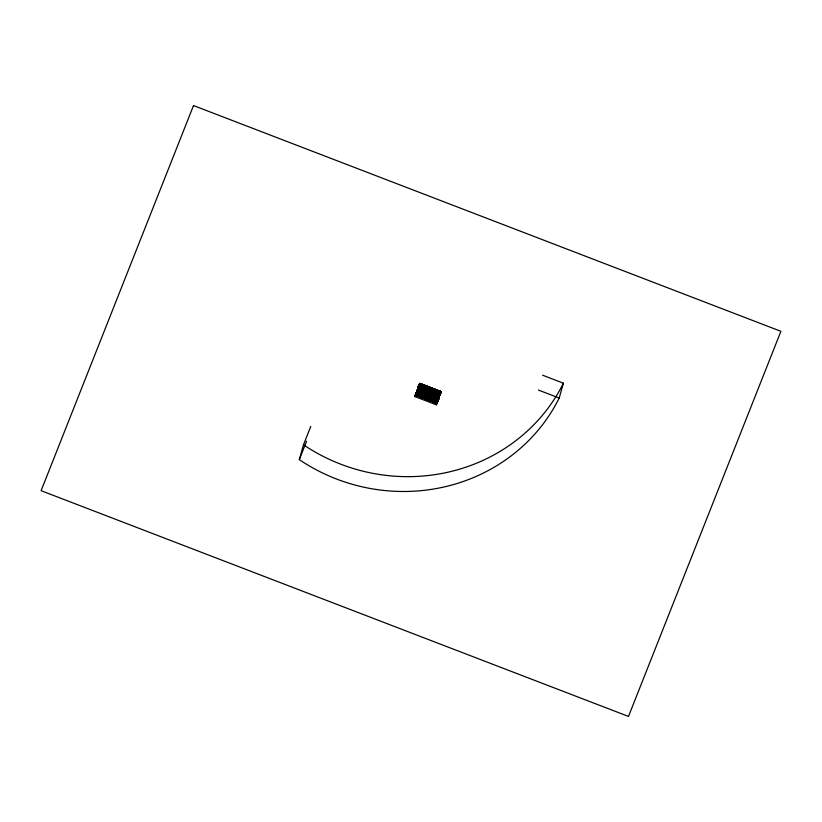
<?xml version="1.0" encoding="UTF-8"?>
<svg xmlns="http://www.w3.org/2000/svg" width="822" height="822" viewBox="0 0 822 822"><rect width="100%" height="100%" fill="white"/><g stroke="black" fill="none" stroke-linecap="round" stroke-linejoin="round"><path stroke-width="1.23" d="M418.244 386.576L417.042 391.817M418.408 386.299L420.052 383.442L419.898 384.696M418.645 385.631L416.353 395.567L418.891 390.09M418.881 385.241C419.888 384.521 414.011 399.03 416.189 392.793M419.004 384.881L419.878 383.371L417.494 395.197M418.634 387.85L419.241 384.213M419.405 383.936L419.703 383.309L419.292 386.114M419.508 383.782L417.052 395.834L419.765 390.419M419.199 386.412L418.121 391.406M419.795 384.994L417.401 395.968L417.72 395.31M419.765 387.398L420.402 383.576L418.388 387.193M420.268 386.278L419.395 389.494M420.371 385.97L420.751 383.71L420.278 384.624M420.874 384.85L419.744 389.628M420.967 384.552L421.1 383.843L418.901 387.398M420.679 387.511L420.093 389.762M420.843 387.254L421.45 383.977L419.251 387.532M420.905 388.714L421.285 386.093M421.439 385.837L421.799 384.11L420.176 386.792M421.08 388.785L421.974 384.172L419.775 387.737M421.254 388.847L421.943 384.717M421.635 387.347L419.754 396.07M421.737 387.049L422.148 384.244L421.306 385.569M421.604 388.981L422.323 384.306L420.124 387.871M422.333 385.631L422.498 384.377L420.299 387.933M422.21 388.333L422.837 384.511L420.823 388.138M422.714 387.213L420.782 395.68M422.806 386.915L423.186 384.645L421.378 387.799M423.309 385.795L421.573 393.563L422.559 391.488M423.412 385.497L423.536 384.778L422.498 386.576M423.125 388.457L419.662 396.841L421.604 388.97M423.279 388.19L423.885 384.912L421.696 388.467M423.72 387.039L422.878 390.83M423.885 386.772L424.234 385.045L422.046 388.601M423.525 389.72L424.409 385.117L422.22 388.672M424.388 385.652L423.494 390.265M424.08 388.292L423.402 391.036M424.183 387.984L424.584 385.179L423.741 386.504M424.799 386.895L424.193 390.532M424.953 386.638L425.108 385.384L423.094 389.012M424.645 389.268L425.282 385.446L423.268 389.073M425.149 388.148L422.806 398.043L425.519 392.628M425.251 387.85L425.632 385.58L423.443 389.145M424.912 390.255L425.806 385.652L423.618 389.207M425.847 386.432L425.981 385.713L424.933 387.522M425.262 390.388L426.156 385.785L423.967 389.34M425.56 389.392L424.121 396.132M425.724 389.135L426.063 386.289M425.611 390.522L426.505 385.919L424.882 388.601M426.228 388.015L424.923 394.015M426.32 387.717L426.68 385.98L424.481 389.546M425.96 390.666L426.854 386.052L426.012 387.378M426.824 386.597L424.203 398.578L426.474 393.81M426.526 389.227L423.854 398.444L425.621 390.512M426.618 388.929L427.029 386.124L424.83 389.679M427.235 387.83L425.313 397.416M427.399 387.573L427.553 386.319L425.529 389.947M427.091 390.203L427.728 386.391L427.255 387.306M427.594 389.083L426.115 395.3M427.687 388.785L428.077 386.525L425.878 390.08M428.293 387.368L428.416 386.659L426.228 390.214M428.005 390.327L427.409 392.577M428.159 390.07L428.509 387.224M428.663 388.95L427.759 392.711M428.765 388.652L429.115 386.926L426.926 390.481M428.406 391.601L429.29 386.987L428.447 388.313M429.269 387.532L428.108 392.844M428.961 390.162L428.149 394.447M429.063 389.864L429.464 387.059L427.276 390.614M428.93 391.796L429.639 387.121L427.45 390.686M429.279 391.93L429.68 388.775M429.536 391.149L430.163 387.326L429.701 388.251M429.618 392.063L430.04 390.029M430.132 389.731L430.512 387.46L428.324 391.015M430.636 388.611L428.663 397.879M430.738 388.313L430.862 387.594L428.673 391.149M430.44 391.272L429.454 395.762M430.605 391.005L431.211 387.727L429.598 390.409M431.108 389.885L428.735 400.324L430.307 396.892M431.201 389.587L431.56 387.861L430.718 389.186M431.406 391.097L430.42 395.32M431.499 390.799L431.91 387.994L429.711 391.549M432.115 389.71L431.519 393.348M432.28 389.453L432.434 388.2L431.961 389.114M431.971 392.084L432.608 388.261L430.79 391.416M432.475 390.964L431.869 393.481M432.578 390.666L432.958 388.395L431.91 390.193M433.081 389.546L432.208 393.615M433.173 389.248L433.307 388.529L431.108 392.094M432.886 392.207L431.088 400.427L432.393 397.694M433.04 391.95L433.656 388.662L431.458 392.228M432.937 393.337L433.821 388.734L431.632 392.289M433.543 390.83L431.889 398.31M433.646 390.532L433.995 388.796L433.163 390.131M433.286 393.471L434.17 388.868L431.982 392.423M433.636 393.604L433.841 392.043M433.944 391.745L434.345 388.929L432.156 392.495M434.561 390.645L432.218 401.66L434.93 396.255M434.715 390.388L434.869 389.135L434.406 390.06M434.417 393.019L435.043 389.207L432.855 392.762M434.92 391.899L434.304 394.416M435.013 391.601L435.393 389.34L434.355 391.138M435.516 390.481L433.985 397.499M435.619 390.183L435.485 389.905M435.331 393.142L433.266 402.071L435.979 396.656M435.485 392.885L436.092 389.607L433.903 393.163M435.989 391.765L435.085 395.526M436.081 391.467L436.441 389.741L434.252 393.296M436.585 390.347L435.434 395.659M436.287 392.978L435.876 395.022M436.379 392.68L436.79 389.875L435.547 392.145M436.996 391.591L435.979 396.677M437.16 391.323L437.314 390.07L435.496 393.224M436.852 393.964L437.489 390.142L435.29 393.697M436.944 394.879L437.355 392.844M437.458 392.546L437.838 390.275L435.639 393.83M437.294 395.012L437.962 391.426M438.054 391.118L437.921 390.84M437.643 395.146L438.907 392.002M437.931 393.82L438.537 390.542L436.338 394.098M438.434 392.7L437.222 397.93M438.527 392.402L438.886 390.676L436.688 394.231M439.03 391.282L436.4 403.273L437.006 401.886M438.722 393.913L437.448 399.656M438.825 393.615L439.236 390.81L437.212 394.437M439.441 392.526L436.924 403.479L437.777 401.033M439.595 392.269L439.749 391.015L437.561 394.57M439.297 394.899L439.924 391.077L437.736 394.632M439.801 393.779L439.184 396.296M439.893 393.481L440.273 391.21L438.085 394.766M440.397 392.361L438.393 399.8L439.297 397.509L439.092 398.023M440.5 392.063L440.623 391.344L439.01 394.026M415.182 395.536L414.791 396.523L415.994 393.008M416.045 394.334L415.829 395.361L417.134 392.639M416.251 393.933L417.062 390.183M416.846 392.217L416.179 395.495L416.775 394.118M417.648 390.101L416.528 395.629L419.066 390.152M418.008 388.94L416.703 395.701L419.415 390.286M417.186 393.954L416.877 395.772L417.915 393.748M417.329 393.522L418.645 387.83M417.987 391.847L417.227 395.906L419.939 390.491M418.285 393.08L419.056 389.34M418.943 391.406L417.925 396.173L420.638 390.758M419.086 390.964L419.405 389.474M418.316 395.197L418.1 396.235L420.813 390.82M418.511 394.807L419.837 388.837M419.754 389.607L418.275 396.307L418.871 394.92M419.117 393.08L418.449 396.368L420.987 390.892M419.312 392.69L420.186 388.97M420.104 389.741L418.624 396.44L420.186 393.008M419.908 390.974L418.799 396.502L421.511 391.087M421.357 384.48L419.785 391.231M420.268 389.813L418.973 396.574L420.011 394.55M419.456 394.827L419.148 396.636L421.861 391.221M419.59 394.385L420.443 389.875M420.248 392.711L419.487 396.769L419.816 396.112M420.391 392.279L421.265 388.837M420.412 394.396L419.837 396.903L421.141 394.18M420.556 393.954L422.241 385.929L421.008 388.19M421.213 392.279L420.186 397.036L422.467 392.269M421.357 391.837L423.011 384.583L422.549 385.497M420.587 396.07L420.361 397.108L420.956 395.721M421.378 393.954L420.71 397.242L423.433 391.827M422.179 391.837L421.059 397.375L422.097 395.351M422.539 390.676L421.234 397.447L423.947 392.032M421.717 395.701L421.409 397.509L421.737 396.851M421.861 395.259L423.803 385.415M422.888 390.81L421.583 397.581L424.296 392.166M422.518 393.584L421.758 397.643L424.471 392.228M423.063 390.882L422.652 393.142L423.258 391.765M422.025 396.944L423.505 390.245M423.412 391.015L421.933 397.714L423.238 394.981M422.683 395.269L422.107 397.776L424.82 392.361M422.816 394.827L423.854 390.378M423.762 391.149L422.282 397.848L422.878 396.461M423.484 393.152L422.457 397.91L424.995 392.433M423.618 392.711L424.203 390.512M422.847 396.944L422.631 397.982L425.169 392.495M423.042 396.553L424.111 391.282M423.649 394.827L422.981 398.115L424.018 396.091M423.844 394.437L424.923 390.245M424.44 392.711L423.33 398.249L425.334 394.18M424.645 392.32L425.272 390.378M424.81 391.549L423.505 398.31L423.823 397.653M423.988 396.574L423.679 398.382L426.392 392.967M424.789 394.457L424.029 398.516L426.741 393.101M424.286 397.807L425.971 390.645M424.953 396.132L424.378 398.649L424.974 397.262M425.745 394.015L424.727 398.783L426.289 395.351M425.888 393.584L427.378 386.258L426.135 388.529M425.118 397.817L424.892 398.855L427.615 393.44M425.909 395.701L425.241 398.989L427.964 393.574M425.344 396.605L428.19 387.665L427.152 389.464M427.07 392.423L425.765 399.184L428.488 393.769M426.392 397.005L427.512 391.786M427.419 392.556L426.115 399.317L428.837 393.902M427.05 395.331L426.289 399.389L426.885 398.002M427.193 394.889L427.861 391.919M426.556 398.68L427.769 392.69M427.214 397.005L426.639 399.523L429.176 394.036M427.358 396.564L428.118 392.824M428.015 394.889L426.988 399.656L428.026 397.632M427.378 398.68L427.163 399.718L429.875 394.303M427.584 398.29L429.814 387.193L427.8 390.82M428.18 396.574L427.512 399.852L427.841 399.194M428.375 396.173L430.338 387.388L428.149 390.953M428.981 394.457L427.861 399.985L429.166 397.262M429.176 394.057L430.687 387.522L429.649 389.33M429.341 393.296L428.036 400.057L430.749 394.642M428.519 398.31L428.211 400.119L430.923 394.714M429.69 393.43L428.385 400.191L428.981 398.804M429.32 396.204L428.56 400.252L431.098 394.776M428.827 399.554L431.386 387.799L429.197 391.354M429.485 397.879L428.909 400.396L431.622 394.981M429.618 397.437L431.735 387.933L429.546 391.488M430.276 395.762L429.259 400.53L431.971 395.115M429.649 399.554L429.433 400.591L431.437 396.523M429.844 399.163L432.084 388.066L430.841 390.337M431.088 393.964L429.608 400.663L429.927 400.006M430.451 397.437L429.783 400.725L432.495 395.31M430.646 397.047L431.519 393.327M431.427 394.098L429.957 400.797L431.252 398.064M431.242 395.32L430.132 400.859L432.845 395.444M431.869 393.461L429.176 399.687M431.601 394.159L430.307 400.93L432.578 396.153M430.79 399.184L430.471 400.992L431.077 399.605M430.923 398.742L431.776 394.231M431.581 397.067L430.82 401.126L433.543 395.711M431.725 396.625L432.125 394.365M431.745 398.752L431.17 401.259L432.208 399.235M432.547 396.636L431.519 401.393L431.848 400.735M432.68 396.194L434.15 389.402L433.102 391.21M431.92 400.427L431.694 401.465L434.417 396.05M432.115 400.037L433.636 393.594M432.711 398.31L432.043 401.598L433.348 398.865M432.906 397.92L434.694 389.063L432.68 392.69M433.513 396.194L432.393 401.732L432.988 400.345M433.03 392.824L435.218 389.268L433.708 395.803L430.995 401.198L432.937 393.327M433.872 395.033L432.567 401.794L435.105 396.317M433.05 400.057L432.742 401.866L435.28 396.389M433.194 399.615L434.314 394.396M433.852 397.94L433.091 401.999L434.129 399.975M433.358 401.29L434.571 395.3M434.016 399.615L433.441 402.133L435.455 398.064M434.15 399.184L436.266 389.669L435.424 390.995M435.095 395.505L433.615 402.205L433.934 401.547M434.817 397.509L433.79 402.266L436.503 396.851M434.951 397.067L435.537 394.868M434.18 401.3L433.965 402.338L435.27 399.605M435.444 395.639L434.376 400.9L436.328 396.79M434.982 399.184L434.314 402.472L436.585 397.694M435.177 398.793L435.794 395.772M435.773 397.067L434.663 402.605L437.201 397.118M436.143 395.906L434.838 402.667L436.4 399.235M435.321 400.93L435.013 402.739L437.725 397.324M436.112 398.814L435.362 402.872L438.075 397.458M436.256 398.372L438.013 390.337L435.814 393.902M435.619 402.163L437.304 395.002M437.006 396.245L435.537 402.934L435.855 402.277M436.287 400.489L435.711 403.006L438.424 397.591M436.42 400.047L437.653 395.135M437.078 398.372L436.05 403.14L437.355 400.406M436.451 402.174L436.225 403.201L438.948 397.797M436.585 401.732L439.061 390.748L436.862 394.303M437.242 400.057L436.574 403.335L439.112 397.879M436.924 403.479L438.044 397.94M439.112 391.868L439.575 390.943L437.921 398.208M437.14 402.862L438.403 396.779M438.044 400.704L440.099 391.149L439.061 392.947M414.791 396.533L436.359 404.814L438.373 399.708M438.712 398.999L438.301 400.006L439.195 396.276M438.866 398.619L439.102 397.047M542.664 375.222L563.399 383.196L559.196 398.043A177.84 168.849 15.8 0 1 299.3 459.632L303.493 444.794L310.778 426.392M415.274 395.31L416.271 392.587M417.319 391.097L415.305 395.166L415.552 394.591M415.696 394.231L415.5 394.714M415.84 393.923L416.23 392.762L415.891 393.748M417.042 390.974L416.733 391.724L416.929 390.923M417.011 391.025L416.744 391.693L417.083 390.512L416.795 391.478M417.627 389.494L417.412 390.049L417.73 389.217M436.369 404.784L436.749 403.828M437.263 402.523L437.736 401.136M437.725 401.27L437.15 402.801M438.311 399.985L438.65 398.804M437.407 402.205L437.653 401.516M417.042 390.666L416.754 391.652L417.042 390.594M419.045 389.361L420.227 383.504L418.038 387.049L416.004 395.433L418.717 390.018M419.497 388.703L417.751 396.101L419.056 393.378M420.443 389.895L420.915 388.703M422.631 389.905L420.885 397.314L423.597 391.899M423.053 390.902L423.525 389.71M423.751 391.169L424.933 385.313L422.744 388.878M424.101 391.303L425.457 385.518L424.995 386.432M428.211 392.053L426.464 399.451L429.012 393.974M428.55 392.176L426.813 399.584L429.526 394.17M429.68 393.45L430.779 388.097M431.077 393.985L432.259 388.128L430.235 391.755M431.427 394.118L432.783 388.333L430.584 391.889M431.776 394.252L433.132 388.467L430.934 392.022M432.218 393.594L430.646 401.064L433.194 395.577M432.125 394.385L433.215 389.032M434.561 395.32L435.917 389.536L434.304 392.217M435.886 395.002L434.139 402.4L436.852 396.985M435.783 395.793L436.965 389.936L434.951 393.563M436.235 395.135L434.489 402.533L435.085 401.146M437.006 396.266L438.362 390.471L436.163 394.036M439.092 397.067L440.191 391.714M299.3 459.632L306.575 441.229M419.837 388.857L420.926 383.771L418.727 387.337M420.186 388.991L421.275 383.905L420.227 385.703M421.09 388.775L419.312 396.707L421.326 392.639M422.621 389.926L423.71 384.85L421.522 388.405M423.844 390.399L424.758 385.251L422.57 388.806M427.502 391.806L428.591 386.72L426.402 390.275M427.851 391.94L428.94 386.854L426.752 390.419M428.93 391.786L428.611 392.31M429.279 391.919L427.337 399.79L430.05 394.375M429.629 392.053L429.423 392.546L417.751 388.035L439.534 396.43L429.433 392.526L427.687 399.924L430.399 394.509M433.286 393.461L431.345 401.331L434.067 395.916M435.526 394.889L436.616 389.803L434.427 393.358M436.225 395.156L437.14 390.008L436.667 390.923M437.016 397.077L435.455 400.489L436.955 394.868M417.525 389.731L415.655 395.3L418.367 389.885M436.688 403.962L439.4 390.882L437.386 394.498M416.261 392.3L415.48 395.228L415.809 394.57M416.374 392.341L417.679 389.618M417.689 390.429L418.018 389.751M416.189 393.892L418.193 389.813M417.504 391.971L418.542 389.947M417.011 393.892L418.46 390.727M416.97 394.992L418.275 392.269M418.645 391.601L419.241 390.224M419.59 390.358L417.576 396.04L420.289 390.625M418.11 394.622L419.405 391.899M419.292 393.152L420.463 390.686M419.241 394.252L420.545 391.529M420.566 392.341L421.162 390.953M419.056 395.803L421.337 391.025M420.381 393.882L421.686 391.159M421.696 391.971L422.035 391.293M420.196 395.433L422.21 391.354M422.734 391.56L420.011 396.975L422.662 384.449L421.429 386.72M421.337 395.063L422.909 391.632M423.083 391.693L420.535 397.17L423.361 384.717L421.172 388.272M420.977 396.533L422.282 393.81M422.477 394.694L423.772 391.96M422.118 396.163L423.422 393.44M423.792 392.772L424.121 392.094M423.607 394.324L424.645 392.3M423.258 395.793L424.553 393.07M423.073 397.345L424.378 394.611M424.748 393.954L425.344 392.567M424.388 395.423L425.693 392.7M425.868 392.762L423.155 398.177L425.755 386.73L424.131 389.412M425.57 393.954L426.043 392.834M424.203 396.975L426.217 392.895M425.529 395.053L426.567 393.029M426.916 393.173L425.591 399.122L425.919 398.465M427.091 393.235L424.553 398.711L427.204 386.186L425.005 389.741M426.669 394.683L427.265 393.306M425.159 398.146L427.44 393.368M426.104 396.892L425.066 398.917L427.902 386.453L426.084 389.607M426.484 396.235L427.789 393.502M427.43 394.981L425.416 399.05L428.241 386.587L427.204 388.385M427.8 394.313L428.139 393.635M426.567 397.869L428.313 393.707M427.245 396.523L425.94 399.256L426.669 397.56M427.625 395.865L428.663 393.841M427.121 397.776L428.57 394.611M427.08 398.886L428.385 396.153M428.755 395.495L429.351 394.108M428.262 397.406L429.701 394.241M428.221 398.516L429.526 395.783M429.896 395.125L430.225 394.437M429.403 397.036L430.574 394.57M429.351 398.146L430.656 395.413M430.677 396.225L431.273 394.848M430.122 398.434L429.084 400.458L431.704 388.467L429.885 391.621M430.492 397.776L431.797 395.043M431.817 395.855L432.146 395.177M430.307 399.317L432.321 395.248M431.632 397.406L432.67 395.382M431.447 398.947L433.019 395.516M432.773 397.036L433.369 395.649M432.588 398.578L433.893 395.844M432.228 400.057L433.533 397.324M433.903 396.666L434.242 395.978M434.591 396.112L431.869 401.526L434.519 389.001L432.506 392.628M433.718 398.208L434.756 396.183M433.369 399.687L434.674 396.954M433.184 401.228L434.489 398.495M434.859 397.838L435.455 396.451M435.629 396.523L432.917 401.937L435.568 389.402L433.379 392.957M434.499 399.317L435.804 396.584M435.681 397.838L436.153 396.718M435.639 398.947L436.677 396.923M436.78 398.578L437.376 397.19M435.28 402.03L437.551 397.252M436.225 400.776L435.187 402.801L436.934 395.516M436.595 400.119L437.9 397.386M436.102 402.03L437.54 398.865M438.599 397.653L435.886 403.068L438.712 390.604L437.869 391.94M437.736 399.749L438.773 397.725M437.242 401.66L438.681 398.495M418.213 387.131L418.675 386.206M418.984 385.775L420.021 383.977M418.552 387.265L420.576 383.638L419.754 388.847M418.932 386.854L420.073 384.758M419.076 387.47L419.919 386.135M419.425 387.604L421.07 384.953M419.95 387.799L420.998 386.001M420.474 388.005L422.292 384.85M420.648 388.066L421.213 386.854M421.347 388.333L422.189 387.008M422.446 387.655L423.484 385.857M422.395 388.734L423.433 386.936M422.919 388.94L423.381 388.015M423.69 387.583L424.738 385.785M423.638 388.672L424.779 386.566M423.792 389.279L424.625 387.953M424.655 389.607L425.704 387.809M425.18 389.813L426.998 386.659M425.354 389.875L425.919 388.662M425.714 389.998L426.947 387.737M426.053 390.142L426.895 388.816M427.101 390.553L428.139 388.744M427.625 390.748L428.087 389.834M428.396 389.402L429.444 387.594M427.974 390.882L429.988 387.254L430.194 388.642M428.344 390.481L429.485 388.374M428.498 391.087L429.341 389.762M428.848 391.221L430.461 388.539M429.372 391.416L430.409 389.618M430.06 391.683L430.625 390.471M431.653 389.546L430.574 391.549M430.759 391.96L431.601 390.625M431.858 391.282L432.906 389.474M431.807 392.361L432.855 390.563M432.331 392.556L432.793 391.642M433.05 392.289L434.191 390.193M433.204 392.895L434.047 391.57M433.554 393.029L435.167 390.347M434.078 393.224L435.115 391.426M434.602 393.43L436.41 390.275M434.776 393.502L435.341 392.279M436.359 391.354L435.29 393.358M435.465 393.769L436.307 392.443M436.616 392.012L437.664 390.203L436.708 395.341M436.564 393.091L437.612 391.282M436.513 394.17L437.561 392.371M437.037 394.365L437.51 393.45M437.818 393.019L438.856 391.221M437.91 394.704L438.753 393.378M438.26 394.837L439.873 392.156M438.609 394.971L440.798 391.416L440.027 394.971M438.784 395.043L439.821 393.235M440.13 392.803L440.972 391.478L440.232 394.498M438.958 395.105L441.147 391.549L440.633 393.553M439.133 395.177L441.322 391.611L440.253 393.954M439.308 395.238L441.126 392.084M439.482 395.31L440.047 394.087M439.657 395.372L440.592 393.748M538.461 390.07L559.196 398.043M563.399 383.196A177.84 168.849 15.8 0 1 303.493 444.794M193.509 105.565L41.1 490.683L628.491 716.435L780.9 331.317L193.509 105.565"/></g></svg>
